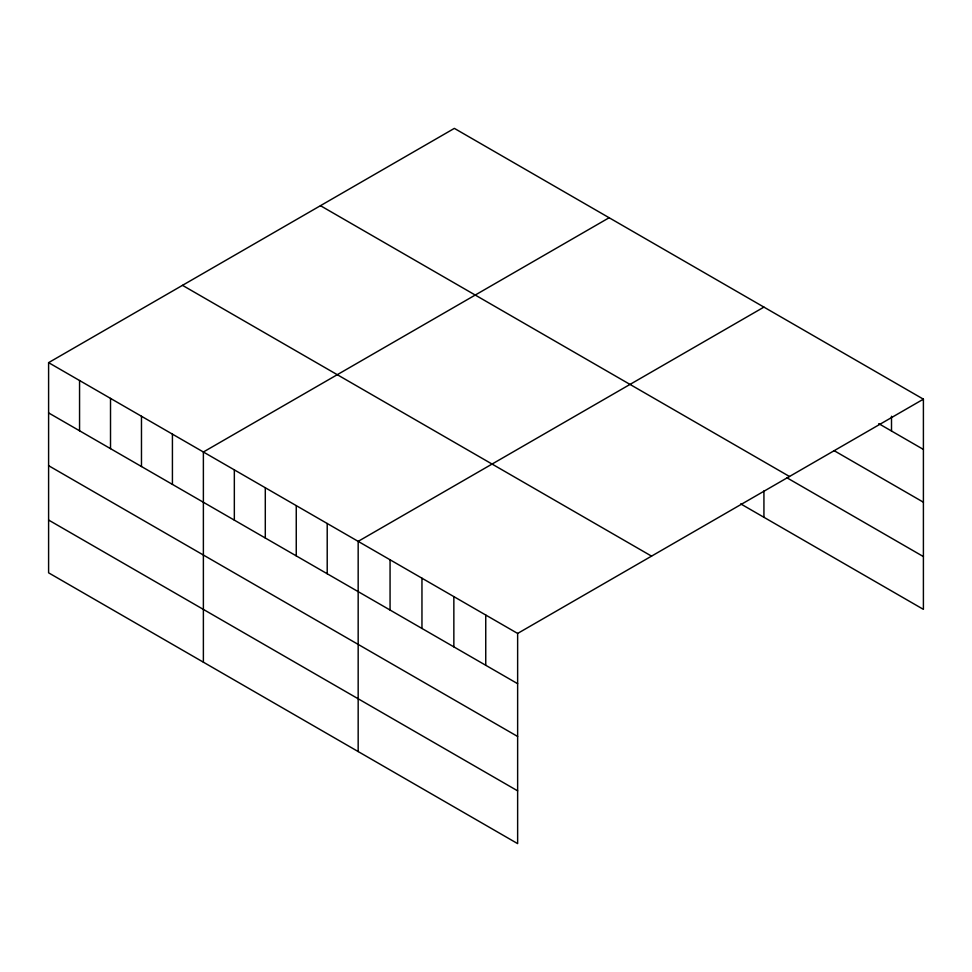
<?xml version="1.0" encoding="UTF-8"?>
<svg xmlns="http://www.w3.org/2000/svg" width="972" height="972" viewBox="0 0 972 972"><rect width="100%" height="100%" fill="white"/><g stroke="black" fill="none" stroke-linecap="round" stroke-linejoin="round"><path stroke-width="1.46" d="M48.6 362.641L517.639 633.44L517.639 843.623L48.6 572.824L48.6 362.641L454.361 128.377L923.4 399.176L923.4 609.359L740.713 503.885M609.14 217.74L203.379 452.004L203.379 662.187M763.931 307.103L358.17 541.368L358.17 751.55M517.639 633.44L923.4 399.176M878.749 423.646L923.4 449.428M834.098 450.644L923.4 502.208M320.456 205.687L789.495 476.487M786.895 477.762L923.4 556.579M182.505 285.343L651.544 556.13M48.6 412.906L517.639 683.693M48.6 465.673L517.639 736.472M48.6 520.044L517.639 790.844M891.506 416.235L891.506 431.021M763.931 490.896L763.931 517.286M485.745 615.033L485.745 665.285M453.851 596.614L453.851 646.866M421.957 578.194L421.957 628.459M390.064 559.787L390.064 610.039M327.212 523.495L327.212 573.747M296.253 505.622L296.253 555.875M265.295 487.75L265.295 538.002M234.337 469.877L234.337 520.142M172.421 434.132L172.421 484.396M141.475 416.259L141.475 466.524M110.516 398.386L110.516 448.651M79.558 380.514L79.558 430.778"/></g></svg>
